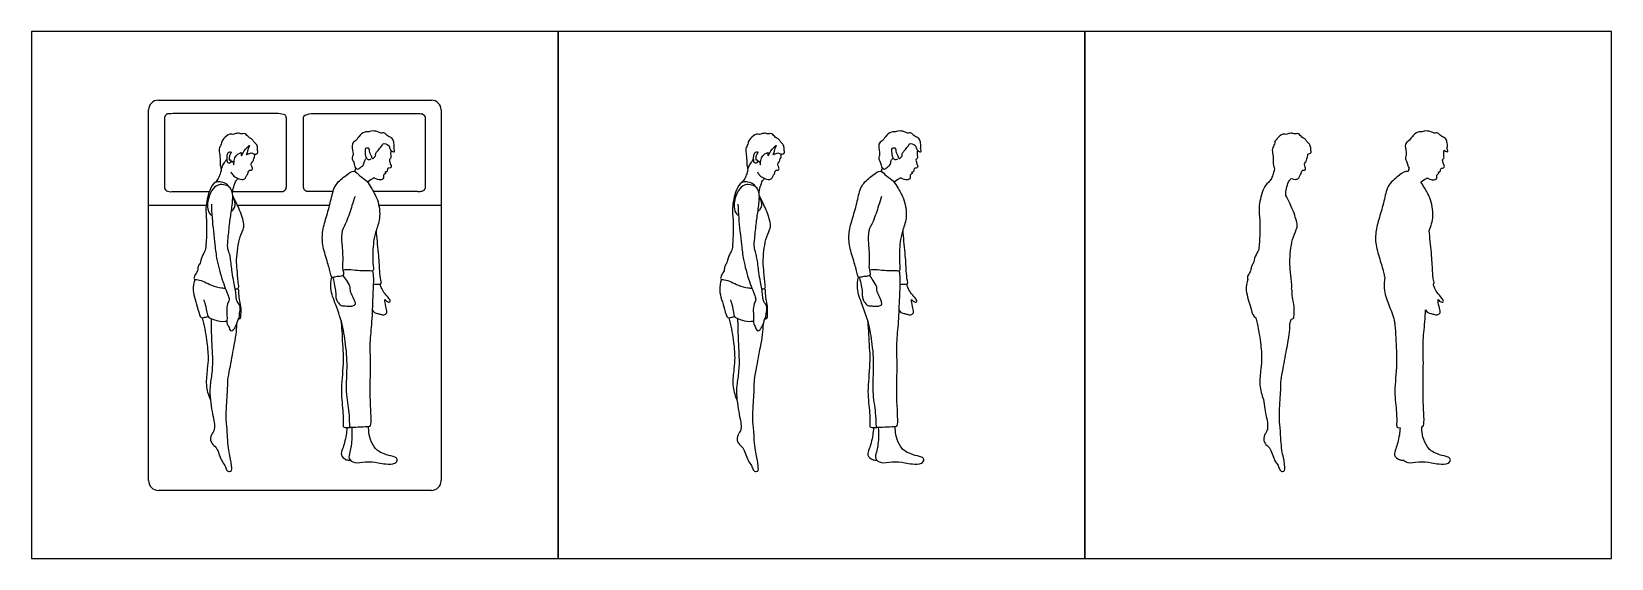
# Model space of a CAD drawing. Header units: millimetres. Extents: x 0 to 18.9, y 0.1 to 18.6.
# Drawn here: x 0.05 to 8.28, y 15.82 to 18.56 of the extents above; entities that cross this region are included whole.
import ezdxf

# ---------------------------------------------------------------- set-up
doc = ezdxf.new("R2010")
doc.units = ezdxf.units.MM
for name, color, linetype, true_color in [('AG-FURNITURE', 7, 'Continuous', 0x66ccff), ('AG-OUTLINE', 7, 'Continuous', 0x8000ff), ('AG-PEOPLE', 7, 'Continuous', 0x66ccff), ('X-VIEWPORT', 7, 'Continuous', 0xfb0280)]:
    doc.layers.add(name, color=color, linetype=linetype, true_color=true_color)

msp = doc.modelspace()

# ---------------------------------------------------------------- linework, layer by layer
at = {"layer": 'AG-FURNITURE'}
for p, q in [((0.6594, 17.6602), (0.9591, 17.6602)), ((1.1217, 17.6602), (1.6027, 17.6602)), ((1.8581, 17.6602), (2.1834, 17.6602))]:
    msp.add_line(p, q, dxfattribs=at)
for centre, start, end in [((0.7102, 18.1555), 90, 180), ((2.1326, 18.1555), 0, 90), ((0.7102, 16.2251), 180, 270), ((2.1326, 16.2251), 270, 0)]:
    msp.add_arc(centre, 0.0508, start, end, dxfattribs=at)
for points in [[(0.7102, 18.2063), (1.4214, 18.2063), (2.1326, 18.2063)], [(0.6594, 16.2251), (0.6594, 17.1903), (0.6594, 18.1555)], [(2.1834, 18.1555), (2.1834, 17.1903), (2.1834, 16.2251)], [(2.1326, 16.1743), (1.4214, 16.1743), (0.7102, 16.1743)]]:
    msp.add_open_spline(points, degree=2, dxfattribs=at)
for points, knots in [([(1.0973, 17.73), (1.227, 17.73), (1.3515, 17.73), (1.3769, 17.73), (1.3769, 17.7554), (1.3769, 17.9332), (1.3769, 18.111), (1.3769, 18.1364), (1.3515, 18.1364), (1.0721, 18.1364), (0.7673, 18.1364), (0.7419, 18.1364), (0.7419, 18.111), (0.7419, 17.9332), (0.7419, 17.7554), (0.7419, 17.73), (0.7673, 17.73), (0.873, 17.73), (0.9757, 17.73)], [33.941144, 33.941144, 33.941144, 44.641593, 44.641593, 46.212389, 46.212389, 63.712389, 63.712389, 65.283185, 65.283185, 89.283185, 89.283185, 90.853982, 90.853982, 108.353982, 108.353982, 109.924778, 109.924778, 118.247102, 118.247102, 118.247102]), ([(1.62, 17.73), (1.5549, 17.73), (1.4912, 17.73), (1.4658, 17.73), (1.4658, 17.7554), (1.4658, 17.9332), (1.4658, 18.111), (1.4658, 18.1364), (1.4912, 18.1364), (1.7706, 18.1364), (2.0754, 18.1364), (2.1008, 18.1364), (2.1008, 18.111), (2.1008, 17.9332), (2.1008, 17.7554), (2.1008, 17.73), (2.0754, 17.73), (1.9508, 17.73), (1.8305, 17.73)], [39.169179, 39.169179, 39.169179, 44.641593, 44.641593, 46.212389, 46.212389, 63.712389, 63.712389, 65.283185, 65.283185, 89.283185, 89.283185, 90.853982, 90.853982, 108.353982, 108.353982, 109.924778, 109.924778, 119.736047, 119.736047, 119.736047])]:
    msp.add_rational_spline(points, [1, 1, 1, 0.707106781187, 1, 1, 1, 0.707106781187, 1, 1, 1, 0.707106781187, 1, 1, 1, 0.707106781187, 1, 1, 1], degree=2, knots=knots, dxfattribs=at)
at = {"layer": 'AG-OUTLINE'}
for points, knots in [([(6.6988, 17.9257), (6.7119, 17.9285), (6.7179, 17.9361), (6.7114, 17.9433), (6.7151, 17.9642), (6.704, 17.9806), (6.6951, 17.986), (6.6867, 18.004), (6.6708, 18.0089), (6.6546, 18.0269), (6.6438, 18.0344), (6.631, 18.0283), (6.6203, 18.0338), (6.611, 18.0345), (6.5982, 18.0322), (6.5846, 18.0271), (6.575, 18.0297), (6.5584, 18.0289), (6.5323, 18.0004), (6.5255, 17.9903), (6.5254, 17.9757), (6.5091, 17.9526), (6.5173, 17.9217), (6.5183, 17.8866), (6.5178, 17.8684), (6.5207, 17.8604), (6.5243, 17.8467)], [5.608008, 5.608008, 5.608008, 5.608008, 5.832455, 6.011551, 6.299604, 6.576018, 6.783411, 7.05484, 7.315696, 7.629493, 7.851807, 8.077813, 8.29304, 8.486789, 8.718976, 8.959978, 9.15523, 9.407541, 9.801741, 10.025796, 10.257947, 10.584919, 10.946271, 11.328968, 11.598253, 11.824136, 11.824136, 11.824136, 11.824136]), ([(7.4074, 17.9452), (7.4177, 17.9378), (7.431, 17.9358), (7.4222, 17.9514), (7.4269, 17.9693), (7.4241, 17.9821), (7.4188, 18.0026), (7.4106, 18.0118), (7.3869, 18.0195), (7.3772, 18.0396), (7.3548, 18.0321), (7.3408, 18.0446), (7.3038, 18.0478), (7.2936, 18.0378), (7.2693, 18.0458), (7.2394, 18.0158), (7.2254, 17.9931), (7.1996, 17.9808), (7.2126, 17.9357), (7.2097, 17.9143), (7.2039, 17.9032), (7.2132, 17.888), (7.2183, 17.8685), (7.2205, 17.8587), (7.2253, 17.8529)], [2.987672, 2.987672, 2.987672, 2.987672, 3.218401, 3.431685, 3.699037, 3.927655, 4.206796, 4.42212, 4.724452, 4.997025, 5.263883, 5.531275, 5.896259, 6.117346, 6.401736, 6.792728, 7.119984, 7.416484, 7.8207, 8.111741, 8.314188, 8.566047, 8.852552, 9.069228, 9.069228, 9.069228, 9.069228]), ([(7.2868, 17.7788), (7.3046, 17.7924), (7.3124, 17.7969), (7.3188, 17.8017), (7.3243, 17.8001), (7.3288, 17.7952), (7.353, 17.7885), (7.3692, 17.795), (7.3702, 17.8074), (7.3681, 17.816), (7.3777, 17.8221), (7.3809, 17.8268), (7.3766, 17.8332), (7.3829, 17.8313), (7.3877, 17.8338), (7.3885, 17.8397), (7.3903, 17.8486), (7.3931, 17.8524), (7.4064, 17.8515), (7.4117, 17.863), (7.4054, 17.8712), (7.4009, 17.8871), (7.3984, 17.8993), (7.4082, 17.9023), (7.4072, 17.9117), (7.4061, 17.9262), (7.4068, 17.9394), (7.4074, 17.9452)], [-6.626605, -6.626605, -6.626605, -6.626605, -6.32298, -6.082617, -5.898715, -5.682656, -5.258451, -4.919611, -4.637085, -4.395497, -4.120407, -3.923016, -3.734683, -3.561711, -3.369583, -3.163814, -2.906899, -2.73428, -2.440269, -2.169901, -1.903847, -1.548109, -1.267213, -1.032788, -0.793606, -0.438137, -0.146496, -0.146496, -0.146496, -0.146496]), ([(6.6122, 17.7984), (6.6208, 17.7951), (6.6379, 17.7912), (6.6521, 17.8008), (6.6559, 17.8159), (6.6646, 17.8231), (6.6636, 17.8316), (6.6701, 17.8398), (6.6737, 17.8422), (6.6836, 17.8405), (6.6876, 17.8484), (6.685, 17.8582), (6.6792, 17.8701), (6.681, 17.8796), (6.6905, 17.8861), (6.6927, 17.9014), (6.6978, 17.9116), (6.6988, 17.9211), (6.6988, 17.9257)], [0.638689, 0.638689, 0.638689, 0.638689, 0.924879, 1.165886, 1.401524, 1.595924, 1.766247, 1.957866, 2.080138, 2.238828, 2.397203, 2.592226, 2.815914, 2.996698, 3.194293, 3.427436, 3.63574, 3.862608, 3.862608, 3.862608, 3.862608]), ([(6.4924, 17.7775), (6.4814, 17.7712), (6.4593, 17.7343), (6.4394, 17.6443), (6.4499, 17.5835), (6.4469, 17.4794), (6.4434, 17.4414), (6.4421, 17.4236), (6.421, 17.3927), (6.4164, 17.357), (6.4011, 17.3405), (6.4032, 17.3167), (6.3862, 17.2971), (6.3805, 17.2788), (6.3861, 17.2732)], [0.978291, 0.978291, 0.978291, 0.978291, 1.420038, 2.009692, 2.514997, 3.143698, 3.519999, 3.768888, 4.141955, 4.514216, 4.794907, 5.08097, 5.403991, 5.67889, 5.67889, 5.67889, 5.67889]), ([(6.5243, 17.8467), (6.5228, 17.8387), (6.5186, 17.8228), (6.5093, 17.7985), (6.4985, 17.784), (6.4924, 17.7775)], [0, 0, 0, 0, 0.3016435, 0.6111667, 0.9263705, 0.9263705, 0.9263705, 0.9263705]), ([(6.5827, 17.7199), (6.5836, 17.7318), (6.5877, 17.7542), (6.5993, 17.7875), (6.6081, 17.795), (6.6122, 17.7984)], [0, 0, 0, 0, 0.3641758, 0.718111, 0.9629293, 0.9629293, 0.9629293, 0.9629293]), ([(7.22, 17.8348), (7.2035, 17.8376), (7.1745, 17.8134), (7.1132, 17.7703), (7.0973, 17.6891), (7.0745, 17.6048), (7.0498, 17.5286), (7.0495, 17.4517), (7.0749, 17.3708), (7.0938, 17.3096), (7.0966, 17.287), (7.0999, 17.2841)], [-8.485455, -8.485455, -8.485455, -8.485455, -8.076497, -7.560757, -7.026711, -6.453263, -5.902269, -5.375236, -4.808755, -4.308832, -4.045455, -4.045455, -4.045455, -4.045455]), ([(7.2253, 17.8529), (7.2247, 17.8496), (7.2233, 17.8438), (7.2211, 17.8375), (7.22, 17.8348)], [-0.3906889, -0.3906889, -0.3906889, -0.3906889, -0.2005296, -0.0404935, -0.0404935, -0.0404935, -0.0404935]), ([(7.3308, 17.5265), (7.339, 17.5517), (7.3574, 17.6014), (7.3388, 17.699), (7.3064, 17.745), (7.2938, 17.7701), (7.2868, 17.7788)], [-11.218298, -11.218298, -11.218298, -11.218298, -10.694839, -10.093445, -9.623609, -9.297651, -9.297651, -9.297651, -9.297651]), ([(6.5838, 17.7094), (6.5838, 17.7097), (6.5836, 17.7135), (6.5832, 17.7169), (6.5827, 17.7199)], [12.4810207, 12.4810207, 12.4810207, 12.4810207, 12.4885117, 12.5846054, 12.5846054, 12.5846054, 12.5846054]), ([(6.6121, 17.2264), (6.6165, 17.2305), (6.6129, 17.2493), (6.6084, 17.3119), (6.6023, 17.3604), (6.6074, 17.4217), (6.616, 17.4825), (6.6384, 17.5316), (6.6469, 17.5605), (6.6196, 17.6358), (6.6057, 17.6652), (6.5901, 17.7), (6.5838, 17.7094)], [7.632471, 7.632471, 7.632471, 7.632471, 7.90301, 8.390731, 8.831176, 9.300298, 9.756383, 10.224759, 10.565505, 11.099021, 11.463377, 11.819764, 11.819764, 11.819764, 11.819764]), ([(7.3521, 17.2478), (7.3576, 17.2529), (7.3512, 17.2727), (7.3472, 17.3212), (7.3434, 17.4066), (7.3327, 17.4931), (7.3308, 17.5265)], [-2.466689, -2.466689, -2.466689, -2.466689, -2.190593, -1.758922, -1.157202, -0.543163, -0.543163, -0.543163, -0.543163]), ([(7.0999, 17.2841), (7.0958, 17.2649), (7.0908, 17.2151), (7.1182, 17.1468), (7.1402, 17.0871), (7.1485, 17.0587)], [-10.2589, -10.2589, -10.2589, -10.2589, -9.883016, -9.306754, -8.810414, -8.810414, -8.810414, -8.810414]), ([(6.3861, 17.2732), (6.3806, 17.2545), (6.3694, 17.2148), (6.403, 17.1241), (6.4126, 17.0781), (6.4272, 17.073)], [0, 0, 0, 0, 0.507664, 1.170516, 1.629573, 1.629573, 1.629573, 1.629573]), ([(6.6128, 17.0658), (6.6162, 17.0658), (6.6239, 17.0687), (6.627, 17.0791), (6.6286, 17.1358), (6.6183, 17.1666), (6.6156, 17.2055), (6.6168, 17.218), (6.6121, 17.2264)], [0, 0, 0, 0, 0.211311, 0.418325, 0.905437, 1.306823, 1.712505, 1.963896, 1.963896, 1.963896, 1.963896]), ([(7.3108, 17.1141), (7.3192, 17.1024), (7.3254, 17.0975), (7.3372, 17.0966), (7.3547, 17.0911), (7.3709, 17.0863), (7.3918, 17.0983), (7.3825, 17.1227), (7.3766, 17.1574), (7.376, 17.1711), (7.3841, 17.1578), (7.3995, 17.1516), (7.4071, 17.1612), (7.3941, 17.178), (7.3708, 17.2042), (7.3572, 17.2307), (7.3535, 17.2422), (7.3521, 17.2478)], [1.62112, 1.62112, 1.62112, 1.62112, 1.838928, 2.047363, 2.31272, 2.567559, 2.833475, 3.13467, 3.517818, 3.684447, 3.88727, 4.133027, 4.305373, 4.572208, 4.95024, 5.287188, 5.545711, 5.545711, 5.545711, 5.545711]), ([(6.4272, 17.073), (6.437, 17.0349), (6.451, 16.96), (6.4593, 16.8671), (6.4539, 16.8072), (6.4427, 16.7217), (6.4576, 16.6712), (6.4674, 16.6469)], [-2.810626, -2.810626, -2.810626, -2.810626, -2.149846, -1.568961, -1.096373, -0.539802, 0, 0, 0, 0]), ([(6.4674, 16.6469), (6.4708, 16.6151), (6.482, 16.5556), (6.4891, 16.5219), (6.4894, 16.4819), (6.4644, 16.4579), (6.4708, 16.4143), (6.504, 16.4012), (6.5212, 16.3289), (6.5447, 16.3057), (6.5496, 16.2801), (6.565, 16.2698), (6.5801, 16.2774), (6.5781, 16.2945), (6.5764, 16.3247), (6.5578, 16.3939), (6.5559, 16.4963), (6.5492, 16.5273), (6.5502, 16.6028), (6.5586, 16.706), (6.557, 16.7505), (6.57, 16.8097), (6.589, 16.9211), (6.6025, 16.983), (6.6047, 17.0224), (6.605, 17.0411)], [2.56703, 2.56703, 2.56703, 2.56703, 3.068271, 3.456244, 3.8189, 4.166477, 4.533361, 4.881272, 5.39083, 5.744087, 6.041774, 6.283163, 6.502055, 6.735603, 7.061465, 7.58863, 8.20087, 8.543503, 9.067118, 9.693251, 10.093521, 10.562191, 11.212518, 11.70503, 12.160922, 12.160922, 12.160922, 12.160922]), ([(6.605, 17.0411), (6.6073, 17.0488), (6.6092, 17.0585), (6.6124, 17.065), (6.6128, 17.0658)], [6.3524569, 6.3524569, 6.3524569, 6.3524569, 6.6594249, 6.7030738, 6.7030738, 6.7030738, 6.7030738]), ([(7.1485, 17.0587), (7.1496, 17.0512), (7.1561, 17.0015), (7.1555, 16.9459), (7.1599, 16.9013), (7.1608, 16.8788), (7.1614, 16.7987), (7.1452, 16.6947), (7.1619, 16.5832), (7.1608, 16.5253), (7.1603, 16.5007), (7.1675, 16.5005), (7.1785, 16.5005)], [-8.723119, -8.723119, -8.723119, -8.723119, -8.598517, -7.919517, -7.919517, -7.919517, -7.631641, -6.890769, -6.246298, -5.780058, -5.514031, -5.32277, -5.32277, -5.32277, -5.32277]), ([(7.2918, 16.5058), (7.2957, 16.5064), (7.308, 16.5112), (7.2944, 16.6496), (7.3022, 16.8365), (7.2956, 16.9404), (7.3071, 17.0336), (7.31, 17.0936), (7.3108, 17.1141)], [-4.595171, -4.595171, -4.595171, -4.595171, -4.413176, -3.740977, -2.888172, -2.2785, -1.645232, -1.319659, -1.319659, -1.319659, -1.319659]), ([(7.1785, 16.5005), (7.1778, 16.4878), (7.1748, 16.4592), (7.1669, 16.4231), (7.1567, 16.3908), (7.1423, 16.3552), (7.1695, 16.3332), (7.1893, 16.3316), (7.1964, 16.3315)], [0.127959, 0.127959, 0.127959, 0.127959, 0.43724, 0.822296, 1.175805, 1.513772, 1.90501, 2.099905, 2.099905, 2.099905, 2.099905]), ([(7.1964, 16.3315), (7.2021, 16.3254), (7.2265, 16.3132), (7.2691, 16.327), (7.3437, 16.3193), (7.3776, 16.3103), (7.4319, 16.3095), (7.4447, 16.3351), (7.4282, 16.3508), (7.3836, 16.3577), (7.3462, 16.376), (7.3256, 16.39), (7.298, 16.4383), (7.2924, 16.4816), (7.2917, 16.4999), (7.2918, 16.5058)], [1.636556, 1.636556, 1.636556, 1.636556, 1.90501, 2.393366, 2.856071, 3.222138, 3.599428, 3.874041, 4.127052, 4.5334, 4.919268, 5.214447, 5.654503, 6.075321, 6.280736, 6.280736, 6.280736, 6.280736])]:
    msp.add_open_spline(points, degree=3, knots=knots, dxfattribs=at)
at = {"layer": 'AG-PEOPLE'}
for points, knots in [([(1.0901, 17.9348), (1.0805, 17.9174), (1.0791, 17.9091), (1.0791, 17.903), (1.0792, 17.8901), (1.0867, 17.8984), (1.0873, 17.8907), (1.0895, 17.8797), (1.0954, 17.8984), (1.1054, 17.8543), (1.1025, 17.8965), (1.115, 17.9159), (1.1275, 17.9294), (1.1481, 17.9357), (1.1402, 17.9249), (1.1423, 17.9106), (1.152, 17.937), (1.1741, 17.9627), (1.1919, 17.9759), (1.173, 17.9525), (1.1771, 17.9326), (1.1632, 17.9209), (1.1765, 17.9254), (1.1947, 17.9343), (1.2047, 17.9266), (1.2217, 17.9237), (1.2315, 17.9361), (1.225, 17.9433), (1.2287, 17.9642), (1.2176, 17.9806), (1.2087, 17.986), (1.2003, 18.004), (1.1844, 18.0089), (1.1682, 18.0269), (1.1574, 18.0344), (1.1446, 18.0283), (1.1339, 18.0338), (1.1246, 18.0345), (1.1118, 18.0322), (1.0982, 18.0271), (1.0886, 18.0297), (1.072, 18.0289), (1.0459, 18.0004), (1.0391, 17.9903), (1.039, 17.9757), (1.0227, 17.9526), (1.0309, 17.9217), (1.0319, 17.8866), (1.0314, 17.8684), (1.0353, 17.8575), (1.0375, 17.8403), (1.0436, 17.8656), (1.0559, 17.8829), (1.0628, 17.8936), (1.0662, 17.8987)], [0, 0, 0, 0, 0.212234, 0.387034, 0.567825, 0.711602, 0.836775, 1.021014, 1.185683, 1.476114, 1.770401, 2.093163, 2.369986, 2.604865, 2.787666, 2.963473, 3.235283, 3.635667, 3.842522, 4.1191, 4.415892, 4.618595, 4.79655, 5.080755, 5.293502, 5.542753, 5.761842, 5.936663, 6.217838, 6.487654, 6.690096, 6.955045, 7.209674, 7.51598, 7.732986, 7.953597, 8.163686, 8.35281, 8.579453, 8.814703, 9.005294, 9.251581, 9.63637, 9.855077, 10.081686, 10.400851, 10.753578, 11.127139, 11.389995, 11.610485, 11.778739, 12.028416, 12.337744, 12.606841, 12.606841, 12.606841, 12.606841]), ([(1.8087, 17.9467), (1.8085, 17.9421), (1.8091, 17.933), (1.8167, 17.9195), (1.8208, 17.9129), (1.8248, 17.8958), (1.8425, 17.9138), (1.8411, 17.931), (1.855, 17.9436), (1.8696, 17.9646), (1.8778, 17.9721), (1.8797, 17.9836), (1.9129, 17.9744), (1.9147, 17.9552), (1.9234, 17.939), (1.9446, 17.9358), (1.9358, 17.9514), (1.9405, 17.9693), (1.9377, 17.9821), (1.9324, 18.0026), (1.9242, 18.0118), (1.9005, 18.0195), (1.8908, 18.0396), (1.8684, 18.0321), (1.8544, 18.0446), (1.8174, 18.0478), (1.8072, 18.0378), (1.7829, 18.0458), (1.753, 18.0158), (1.739, 17.9931), (1.7132, 17.9808), (1.7262, 17.9357), (1.7233, 17.9143), (1.7175, 17.9032), (1.7268, 17.888), (1.7319, 17.8685), (1.7347, 17.8557), (1.7404, 17.852), (1.7495, 17.8443), (1.7649, 17.8577), (1.7818, 17.8685), (1.7827, 17.8929), (1.7908, 17.9016), (1.7947, 17.9058)], [0, 0, 0, 0, 0.222701, 0.452196, 0.632912, 0.835085, 1.085471, 1.333118, 1.586988, 1.891867, 2.090944, 2.258636, 2.572968, 2.829358, 3.083988, 3.306934, 3.513025, 3.771358, 3.992265, 4.261991, 4.470052, 4.762186, 5.025566, 5.283422, 5.541795, 5.894468, 6.108098, 6.382896, 6.760699, 7.076917, 7.363416, 7.753998, 8.035222, 8.23084, 8.474205, 8.751045, 8.960413, 9.112476, 9.296244, 9.551467, 9.819303, 10.10138, 10.349166, 10.349166, 10.349166, 10.349166]), ([(3.8333, 17.9348), (3.8237, 17.9174), (3.8223, 17.9091), (3.8223, 17.903), (3.8224, 17.8901), (3.8299, 17.8984), (3.8305, 17.8907), (3.8327, 17.8797), (3.8386, 17.8984), (3.8486, 17.8543), (3.8457, 17.8965), (3.8582, 17.9159), (3.8707, 17.9294), (3.8913, 17.9357), (3.8834, 17.9249), (3.8855, 17.9106), (3.8952, 17.937), (3.9173, 17.9627), (3.9351, 17.9759), (3.9162, 17.9525), (3.9203, 17.9326), (3.9064, 17.9209), (3.9197, 17.9254), (3.9379, 17.9343), (3.9479, 17.9266), (3.9649, 17.9237), (3.9747, 17.9361), (3.9682, 17.9433), (3.9719, 17.9642), (3.9608, 17.9806), (3.9519, 17.986), (3.9435, 18.004), (3.9276, 18.0089), (3.9114, 18.0269), (3.9006, 18.0344), (3.8878, 18.0283), (3.8771, 18.0338), (3.8678, 18.0345), (3.855, 18.0322), (3.8414, 18.0271), (3.8318, 18.0297), (3.8152, 18.0289), (3.7891, 18.0004), (3.7823, 17.9903), (3.7822, 17.9757), (3.7659, 17.9526), (3.7741, 17.9217), (3.7751, 17.8866), (3.7746, 17.8684), (3.7785, 17.8575), (3.7807, 17.8403), (3.7868, 17.8656), (3.7991, 17.8829), (3.806, 17.8936), (3.8094, 17.8987)], [0, 0, 0, 0, 0.212234, 0.387034, 0.567825, 0.711602, 0.836775, 1.021014, 1.185683, 1.476114, 1.770401, 2.093163, 2.369986, 2.604865, 2.787666, 2.963473, 3.235283, 3.635667, 3.842522, 4.1191, 4.415892, 4.618595, 4.79655, 5.080755, 5.293502, 5.542753, 5.761842, 5.936663, 6.217838, 6.487654, 6.690096, 6.955045, 7.209674, 7.51598, 7.732986, 7.953597, 8.163686, 8.35281, 8.579453, 8.814703, 9.005294, 9.251581, 9.63637, 9.855077, 10.081686, 10.400851, 10.753578, 11.127139, 11.389995, 11.610485, 11.778739, 12.028416, 12.337744, 12.606841, 12.606841, 12.606841, 12.606841]), ([(4.5519, 17.9467), (4.5517, 17.9421), (4.5523, 17.933), (4.5599, 17.9195), (4.564, 17.9129), (4.568, 17.8958), (4.5857, 17.9138), (4.5843, 17.931), (4.5982, 17.9436), (4.6128, 17.9646), (4.621, 17.9721), (4.6229, 17.9836), (4.6561, 17.9744), (4.6579, 17.9552), (4.6666, 17.939), (4.6878, 17.9358), (4.679, 17.9514), (4.6837, 17.9693), (4.6809, 17.9821), (4.6756, 18.0026), (4.6674, 18.0118), (4.6437, 18.0195), (4.634, 18.0396), (4.6116, 18.0321), (4.5976, 18.0446), (4.5606, 18.0478), (4.5504, 18.0378), (4.5261, 18.0458), (4.4962, 18.0158), (4.4822, 17.9931), (4.4564, 17.9808), (4.4694, 17.9357), (4.4665, 17.9143), (4.4607, 17.9032), (4.47, 17.888), (4.4751, 17.8685), (4.4779, 17.8557), (4.4836, 17.852), (4.4927, 17.8443), (4.5081, 17.8577), (4.525, 17.8685), (4.5259, 17.8929), (4.534, 17.9016), (4.5379, 17.9058)], [0, 0, 0, 0, 0.222701, 0.452196, 0.632912, 0.835085, 1.085471, 1.333118, 1.586988, 1.891867, 2.090944, 2.258636, 2.572968, 2.829358, 3.083988, 3.306934, 3.513025, 3.771358, 3.992265, 4.261991, 4.470052, 4.762186, 5.025566, 5.283422, 5.541795, 5.894468, 6.108098, 6.382896, 6.760699, 7.076917, 7.363416, 7.753998, 8.035222, 8.23084, 8.474205, 8.751045, 8.960413, 9.112476, 9.296244, 9.551467, 9.819303, 10.10138, 10.349166, 10.349166, 10.349166, 10.349166]), ([(1.8165, 17.8982), (1.812, 17.8965), (1.7999, 17.8936), (1.7891, 17.9158), (1.7885, 17.9421), (1.7879, 17.9571), (1.8056, 17.9608), (1.8082, 17.9507), (1.8087, 17.9467)], [0, 0, 0, 0, 0.227252, 0.503468, 0.81994, 1.034671, 1.247558, 1.456561, 1.456561, 1.456561, 1.456561]), ([(1.921, 17.9452), (1.9204, 17.9394), (1.9197, 17.9262), (1.9208, 17.9117), (1.9218, 17.9023), (1.912, 17.8993), (1.9145, 17.8871), (1.919, 17.8712), (1.9253, 17.863), (1.92, 17.8515), (1.9067, 17.8524), (1.9039, 17.8486), (1.9021, 17.8397), (1.9013, 17.8338), (1.8965, 17.8313), (1.8902, 17.8332), (1.8945, 17.8268), (1.8913, 17.8221), (1.8817, 17.816), (1.8838, 17.8074), (1.8828, 17.795), (1.8666, 17.7885), (1.8424, 17.7952), (1.8379, 17.8001), (1.8324, 17.8017), (1.826, 17.7969), (1.8182, 17.7924), (1.8004, 17.7788)], [0.146496, 0.146496, 0.146496, 0.146496, 0.438137, 0.793606, 1.032788, 1.267213, 1.548109, 1.903847, 2.169901, 2.440269, 2.73428, 2.906899, 3.163814, 3.369583, 3.561711, 3.734683, 3.923016, 4.120407, 4.395497, 4.637085, 4.919611, 5.258451, 5.682656, 5.898715, 6.082617, 6.32298, 6.626605, 6.626605, 6.626605, 6.626605]), ([(4.5597, 17.8982), (4.5552, 17.8965), (4.5431, 17.8936), (4.5323, 17.9158), (4.5317, 17.9421), (4.5311, 17.9571), (4.5488, 17.9608), (4.5514, 17.9507), (4.5519, 17.9467)], [0, 0, 0, 0, 0.227252, 0.503468, 0.81994, 1.034671, 1.247558, 1.456561, 1.456561, 1.456561, 1.456561]), ([(4.6642, 17.9452), (4.6636, 17.9394), (4.6629, 17.9262), (4.664, 17.9117), (4.665, 17.9023), (4.6552, 17.8993), (4.6577, 17.8871), (4.6622, 17.8712), (4.6685, 17.863), (4.6632, 17.8515), (4.6499, 17.8524), (4.6471, 17.8486), (4.6453, 17.8397), (4.6445, 17.8338), (4.6397, 17.8313), (4.6334, 17.8332), (4.6377, 17.8268), (4.6345, 17.8221), (4.6249, 17.816), (4.627, 17.8074), (4.626, 17.795), (4.6098, 17.7885), (4.5856, 17.7952), (4.5811, 17.8001), (4.5756, 17.8017), (4.5692, 17.7969), (4.5614, 17.7924), (4.5436, 17.7788)], [0.146496, 0.146496, 0.146496, 0.146496, 0.438137, 0.793606, 1.032788, 1.267213, 1.548109, 1.903847, 2.169901, 2.440269, 2.73428, 2.906899, 3.163814, 3.369583, 3.561711, 3.734683, 3.923016, 4.120407, 4.395497, 4.637085, 4.919611, 5.258451, 5.682656, 5.898715, 6.082617, 6.32298, 6.626605, 6.626605, 6.626605, 6.626605]), ([(1.0901, 17.9348), (1.0773, 17.9367), (1.0679, 17.9274), (1.0652, 17.9081), (1.067, 17.8837), (1.0752, 17.877), (1.0895, 17.8843)], [0, 0, 0, 0, 0.370618, 0.804233, 1.275533, 1.603822, 1.603822, 1.603822, 1.603822]), ([(1.0876, 17.8323), (1.0906, 17.8261), (1.0984, 17.8141), (1.1207, 17.7987), (1.1506, 17.7906), (1.1657, 17.8008), (1.1695, 17.8159), (1.1782, 17.8231), (1.1772, 17.8316), (1.1837, 17.8398), (1.1873, 17.8422), (1.1972, 17.8405), (1.2012, 17.8484), (1.1986, 17.8582), (1.1928, 17.8701), (1.1946, 17.8796), (1.2041, 17.8861), (1.2063, 17.9014), (1.2114, 17.9116), (1.2124, 17.9211), (1.2124, 17.9257)], [0, 0, 0, 0, 0.275134, 0.593808, 0.924879, 1.165886, 1.401524, 1.595924, 1.766247, 1.957866, 2.080138, 2.238828, 2.397203, 2.592226, 2.815914, 2.996698, 3.194293, 3.427436, 3.63574, 3.862608, 3.862608, 3.862608, 3.862608]), ([(3.8333, 17.9348), (3.8205, 17.9367), (3.8111, 17.9274), (3.8084, 17.9081), (3.8102, 17.8837), (3.8184, 17.877), (3.8327, 17.8843)], [0, 0, 0, 0, 0.370618, 0.804233, 1.275533, 1.603822, 1.603822, 1.603822, 1.603822]), ([(3.8308, 17.8323), (3.8338, 17.8261), (3.8416, 17.8141), (3.8639, 17.7987), (3.8938, 17.7906), (3.9089, 17.8008), (3.9127, 17.8159), (3.9214, 17.8231), (3.9204, 17.8316), (3.9269, 17.8398), (3.9305, 17.8422), (3.9404, 17.8405), (3.9444, 17.8484), (3.9418, 17.8582), (3.936, 17.8701), (3.9378, 17.8796), (3.9473, 17.8861), (3.9495, 17.9014), (3.9546, 17.9116), (3.9556, 17.9211), (3.9556, 17.9257)], [0, 0, 0, 0, 0.275134, 0.593808, 0.924879, 1.165886, 1.401524, 1.595924, 1.766247, 1.957866, 2.080138, 2.238828, 2.397203, 2.592226, 2.815914, 2.996698, 3.194293, 3.427436, 3.63574, 3.862608, 3.862608, 3.862608, 3.862608]), ([(1.0826, 17.751), (1.0765, 17.7596), (1.0608, 17.7747), (1.0316, 17.7815), (1.0017, 17.7823), (0.9729, 17.7343), (0.953, 17.6443), (0.9635, 17.5835), (0.9605, 17.4794), (0.957, 17.4414), (0.9557, 17.4236), (0.9346, 17.3927), (0.93, 17.357), (0.9147, 17.3405), (0.9168, 17.3167), (0.8998, 17.2971), (0.8914, 17.2702), (0.9213, 17.276), (0.9881, 17.2399), (1.0272, 17.23), (1.0523, 17.2273), (1.0591, 17.2267)], [0, 0, 0, 0, 0.341573, 0.671282, 0.978291, 1.412676, 1.992503, 2.489387, 3.107611, 3.477642, 3.722382, 4.089233, 4.455289, 4.731303, 5.012598, 5.330237, 5.600554, 5.876718, 6.406447, 6.855476, 7.016029, 7.016029, 7.016029, 7.016029]), ([(1.0379, 17.8467), (1.0364, 17.8387), (1.0322, 17.8228), (1.0229, 17.7985), (1.0121, 17.784), (1.006, 17.7775)], [0, 0, 0, 0, 0.3016435, 0.6111667, 0.9263705, 0.9263705, 0.9263705, 0.9263705]), ([(1.0963, 17.7199), (1.0972, 17.7318), (1.1013, 17.7542), (1.1129, 17.7875), (1.1217, 17.795), (1.1258, 17.7984)], [0, 0, 0, 0, 0.3641758, 0.718111, 0.9629293, 0.9629293, 0.9629293, 0.9629293]), ([(1.7346, 17.705), (1.7292, 17.6892), (1.7184, 17.6585), (1.693, 17.5727), (1.6621, 17.5272), (1.6657, 17.4592), (1.6731, 17.3716), (1.6653, 17.3336), (1.6822, 17.2942), (1.6545, 17.2878), (1.6303, 17.2868), (1.6111, 17.2789), (1.6077, 17.3086), (1.5885, 17.3708), (1.5631, 17.4517), (1.5634, 17.5286), (1.5881, 17.6048), (1.6109, 17.6891), (1.6268, 17.7703), (1.6881, 17.8134), (1.73, 17.8483), (1.758, 17.8084), (1.799, 17.7876), (1.8184, 17.7472), (1.8524, 17.699), (1.871, 17.6014), (1.8446, 17.5303), (1.8287, 17.4711), (1.8248, 17.3641), (1.8346, 17.3122), (1.8054, 17.3194), (1.7589, 17.3145), (1.7164, 17.3249), (1.6855, 17.3231), (1.6718, 17.3214)], [0, 0, 0, 0, 0.424775, 0.987788, 1.428707, 1.918305, 2.480719, 2.863254, 3.209601, 3.483357, 3.79363, 4.024701, 4.304809, 4.797095, 5.354923, 5.873905, 6.416482, 6.98117, 7.507058, 8.01492, 8.417631, 8.821985, 9.230244, 9.617511, 10.078556, 10.668698, 11.182363, 11.658108, 12.291342, 12.671095, 12.937545, 13.351989, 13.765863, 14.111691, 14.111691, 14.111691, 14.111691]), ([(1.7336, 17.8348), (1.7347, 17.8375), (1.7369, 17.8438), (1.7383, 17.8496), (1.7389, 17.8529)], [0.0404935, 0.0404935, 0.0404935, 0.0404935, 0.2005296, 0.3906889, 0.3906889, 0.3906889, 0.3906889]), ([(3.8258, 17.751), (3.8197, 17.7596), (3.804, 17.7747), (3.7748, 17.7815), (3.7449, 17.7823), (3.7161, 17.7343), (3.6962, 17.6443), (3.7067, 17.5835), (3.7037, 17.4794), (3.7002, 17.4414), (3.6989, 17.4236), (3.6778, 17.3927), (3.6732, 17.357), (3.6579, 17.3405), (3.66, 17.3167), (3.643, 17.2971), (3.6346, 17.2702), (3.6645, 17.276), (3.7313, 17.2399), (3.7704, 17.23), (3.7955, 17.2273), (3.8023, 17.2267)], [0, 0, 0, 0, 0.341573, 0.671282, 0.978291, 1.412676, 1.992503, 2.489387, 3.107611, 3.477642, 3.722382, 4.089233, 4.455289, 4.731303, 5.012598, 5.330237, 5.600554, 5.876718, 6.406447, 6.855476, 7.016029, 7.016029, 7.016029, 7.016029]), ([(3.7811, 17.8467), (3.7796, 17.8387), (3.7754, 17.8228), (3.7661, 17.7985), (3.7553, 17.784), (3.7492, 17.7775)], [0, 0, 0, 0, 0.3016435, 0.6111667, 0.9263705, 0.9263705, 0.9263705, 0.9263705]), ([(3.8395, 17.7199), (3.8404, 17.7318), (3.8445, 17.7542), (3.8561, 17.7875), (3.8649, 17.795), (3.869, 17.7984)], [0, 0, 0, 0, 0.3641758, 0.718111, 0.9629293, 0.9629293, 0.9629293, 0.9629293]), ([(4.4778, 17.705), (4.4724, 17.6892), (4.4616, 17.6585), (4.4362, 17.5727), (4.4053, 17.5272), (4.4089, 17.4592), (4.4163, 17.3716), (4.4085, 17.3336), (4.4254, 17.2942), (4.3977, 17.2878), (4.3735, 17.2868), (4.3543, 17.2789), (4.3509, 17.3086), (4.3317, 17.3708), (4.3063, 17.4517), (4.3066, 17.5286), (4.3313, 17.6048), (4.3541, 17.6891), (4.37, 17.7703), (4.4313, 17.8134), (4.4732, 17.8483), (4.5012, 17.8084), (4.5422, 17.7876), (4.5616, 17.7472), (4.5956, 17.699), (4.6142, 17.6014), (4.5878, 17.5303), (4.5719, 17.4711), (4.568, 17.3641), (4.5778, 17.3122), (4.5486, 17.3194), (4.5021, 17.3145), (4.4596, 17.3249), (4.4287, 17.3231), (4.415, 17.3214)], [0, 0, 0, 0, 0.424775, 0.987788, 1.428707, 1.918305, 2.480719, 2.863254, 3.209601, 3.483357, 3.79363, 4.024701, 4.304809, 4.797095, 5.354923, 5.873905, 6.416482, 6.98117, 7.507058, 8.01492, 8.417631, 8.821985, 9.230244, 9.617511, 10.078556, 10.668698, 11.182363, 11.658108, 12.291342, 12.671095, 12.937545, 13.351989, 13.765863, 14.111691, 14.111691, 14.111691, 14.111691]), ([(4.4768, 17.8348), (4.4779, 17.8375), (4.4801, 17.8438), (4.4815, 17.8496), (4.4821, 17.8529)], [0.0404935, 0.0404935, 0.0404935, 0.0404935, 0.2005296, 0.3906889, 0.3906889, 0.3906889, 0.3906889]), ([(0.9864, 17.6643), (0.9871, 17.6401), (0.9884, 17.5935), (1.0049, 17.4516), (1.0129, 17.3774), (1.0423, 17.2645), (1.0761, 17.1855), (1.0803, 17.1645), (1.0684, 17.1453), (1.0646, 17.1054), (1.069, 17.0758), (1.0664, 17.049), (1.0693, 17.0362), (1.0774, 17.0289), (1.0791, 17.0142), (1.0878, 17.0019), (1.1002, 17.011), (1.1064, 17.0159), (1.1091, 17.0238), (1.1153, 17.0326), (1.1197, 17.0426), (1.1239, 17.0639), (1.1328, 17.0749), (1.131, 17.091), (1.1387, 17.1186), (1.1344, 17.1403), (1.115, 17.1634), (1.1165, 17.1908), (1.103, 17.2617), (1.0942, 17.3078), (1.0867, 17.3834), (1.0784, 17.4152), (1.0687, 17.4396), (1.0741, 17.4902), (1.0813, 17.5698), (1.0922, 17.637), (1.1006, 17.7091), (1.0917, 17.7387), (1.0767, 17.7612), (1.0396, 17.7692), (1.0077, 17.7615), (0.978, 17.7248), (0.9591, 17.6517), (0.9747, 17.6162), (0.9853, 17.6082), (0.9889, 17.6067)], [0, 0, 0, 0, 0.519079, 1.233834, 1.777414, 2.438791, 2.998945, 3.257704, 3.534079, 3.917203, 4.259678, 4.571088, 4.78347, 4.974701, 5.209789, 5.419295, 5.635891, 5.810026, 5.98101, 6.177135, 6.38178, 6.663075, 6.885321, 7.123288, 7.445972, 7.731179, 8.048863, 8.366765, 8.874101, 9.315601, 9.839446, 10.18749, 10.484616, 10.912298, 11.459739, 11.977517, 12.488512, 12.819582, 13.121167, 13.483849, 13.821186, 14.230147, 14.757475, 15.13968, 15.285795, 15.285795, 15.285795, 15.285795]), ([(1.0903, 17.6277), (1.0954, 17.6312), (1.1033, 17.6399), (1.1141, 17.6581), (1.1059, 17.6863), (1.0998, 17.6977), (1.0976, 17.7012)], [16.1022424, 16.1022424, 16.1022424, 16.1022424, 16.3082833, 16.589793, 16.9335278, 17.0972647, 17.0972647, 17.0972647, 17.0972647]), ([(1.11, 17.2237), (1.1175, 17.2236), (1.1312, 17.2251), (1.1265, 17.2493), (1.122, 17.3119), (1.1159, 17.3604), (1.121, 17.4217), (1.1296, 17.4825), (1.152, 17.5316), (1.1605, 17.5605), (1.1332, 17.6358), (1.1193, 17.6652), (1.1037, 17.7), (1.0974, 17.7094)], [7.435499, 7.435499, 7.435499, 7.435499, 7.650546, 7.919918, 8.405533, 8.844077, 9.311174, 9.76529, 10.231644, 10.57092, 11.102132, 11.464916, 11.819764, 11.819764, 11.819764, 11.819764]), ([(3.7296, 17.6643), (3.7303, 17.6401), (3.7316, 17.5935), (3.7481, 17.4516), (3.7561, 17.3774), (3.7855, 17.2645), (3.8193, 17.1855), (3.8235, 17.1645), (3.8116, 17.1453), (3.8078, 17.1054), (3.8122, 17.0758), (3.8096, 17.049), (3.8125, 17.0362), (3.8206, 17.0289), (3.8223, 17.0142), (3.831, 17.0019), (3.8434, 17.011), (3.8496, 17.0159), (3.8523, 17.0238), (3.8585, 17.0326), (3.8629, 17.0426), (3.8671, 17.0639), (3.876, 17.0749), (3.8742, 17.091), (3.8819, 17.1186), (3.8776, 17.1403), (3.8582, 17.1634), (3.8597, 17.1908), (3.8462, 17.2617), (3.8374, 17.3078), (3.8299, 17.3834), (3.8216, 17.4152), (3.8119, 17.4396), (3.8173, 17.4902), (3.8245, 17.5698), (3.8354, 17.637), (3.8438, 17.7091), (3.8349, 17.7387), (3.8199, 17.7612), (3.7828, 17.7692), (3.7509, 17.7615), (3.7212, 17.7248), (3.7023, 17.6517), (3.7179, 17.6162), (3.7285, 17.6082), (3.7321, 17.6067)], [0, 0, 0, 0, 0.519079, 1.233834, 1.777414, 2.438791, 2.998945, 3.257704, 3.534079, 3.917203, 4.259678, 4.571088, 4.78347, 4.974701, 5.209789, 5.419295, 5.635891, 5.810026, 5.98101, 6.177135, 6.38178, 6.663075, 6.885321, 7.123288, 7.445972, 7.731179, 8.048863, 8.366765, 8.874101, 9.315601, 9.839446, 10.18749, 10.484616, 10.912298, 11.459739, 11.977517, 12.488512, 12.819582, 13.121167, 13.483849, 13.821186, 14.230147, 14.757475, 15.13968, 15.285795, 15.285795, 15.285795, 15.285795]), ([(3.8335, 17.6277), (3.8386, 17.6312), (3.8465, 17.6399), (3.8573, 17.6581), (3.8491, 17.6863), (3.843, 17.6977), (3.8408, 17.7012)], [16.1022424, 16.1022424, 16.1022424, 16.1022424, 16.3082833, 16.589793, 16.9335278, 17.0972647, 17.0972647, 17.0972647, 17.0972647]), ([(3.8532, 17.2237), (3.8607, 17.2236), (3.8744, 17.2251), (3.8697, 17.2493), (3.8652, 17.3119), (3.8591, 17.3604), (3.8642, 17.4217), (3.8728, 17.4825), (3.8952, 17.5316), (3.9037, 17.5605), (3.8764, 17.6358), (3.8625, 17.6652), (3.8469, 17.7), (3.8406, 17.7094)], [7.435499, 7.435499, 7.435499, 7.435499, 7.650546, 7.919918, 8.405533, 8.844077, 9.311174, 9.76529, 10.231644, 10.57092, 11.102132, 11.464916, 11.819764, 11.819764, 11.819764, 11.819764]), ([(1.8444, 17.5265), (1.8463, 17.4931), (1.857, 17.4066), (1.8608, 17.3212), (1.8648, 17.2727), (1.8739, 17.2445), (1.8515, 17.248), (1.835, 17.2455), (1.8299, 17.2448)], [0.543163, 0.543163, 0.543163, 0.543163, 1.137996, 1.720894, 2.139063, 2.406523, 2.695182, 2.832864, 2.832864, 2.832864, 2.832864]), ([(4.5876, 17.5265), (4.5895, 17.4931), (4.6002, 17.4066), (4.604, 17.3212), (4.608, 17.2727), (4.6171, 17.2445), (4.5947, 17.248), (4.5782, 17.2455), (4.5731, 17.2448)], [0.543163, 0.543163, 0.543163, 0.543163, 1.137996, 1.720894, 2.139063, 2.406523, 2.695182, 2.832864, 2.832864, 2.832864, 2.832864]), ([(1.6898, 16.9008), (1.6835, 16.9452), (1.6761, 17.0254), (1.6358, 17.1369), (1.6044, 17.2151), (1.6094, 17.2649), (1.6135, 17.2841)], [7.9367, 7.9367, 7.9367, 7.9367, 8.601182, 9.306754, 9.883016, 10.2589, 10.2589, 10.2589, 10.2589]), ([(1.619, 17.2828), (1.6227, 17.2691), (1.6286, 17.2419), (1.6347, 17.209), (1.6331, 17.1828), (1.6387, 17.1624), (1.6561, 17.1396), (1.6685, 17.1343), (1.6895, 17.1352), (1.7122, 17.1311), (1.7219, 17.1359), (1.7321, 17.137), (1.7409, 17.1491), (1.7191, 17.1896), (1.7086, 17.2155), (1.7119, 17.2345), (1.6906, 17.2678), (1.6784, 17.285), (1.6711, 17.2936)], [0, 0, 0, 0, 0.391439, 0.739304, 1.040097, 1.317632, 1.63105, 1.845666, 2.119975, 2.406811, 2.600361, 2.783251, 2.981251, 3.381158, 3.70274, 3.953449, 4.320146, 4.668349, 4.668349, 4.668349, 4.668349]), ([(1.8254, 17.3169), (1.8275, 17.304), (1.8325, 17.2768), (1.8258, 17.1759), (1.8233, 17.0544), (1.8092, 16.9404), (1.8158, 16.8365), (1.808, 16.6496), (1.8217, 16.5097), (1.8032, 16.5048), (1.7645, 16.5035), (1.721, 16.5007), (1.7073, 16.5006), (1.7067, 16.5252), (1.7054, 16.5832), (1.6839, 16.6938), (1.6956, 16.7984), (1.6916, 16.8784), (1.6898, 16.9008)], [0, 0, 0, 0, 0.374879, 0.96832, 1.645232, 2.2785, 2.888172, 3.740977, 4.413176, 4.613331, 4.99125, 5.39548, 5.582652, 5.84299, 6.29926, 6.929951, 7.654981, 7.9367, 7.9367, 7.9367, 7.9367]), ([(4.433, 16.9008), (4.4267, 16.9452), (4.4193, 17.0254), (4.379, 17.1369), (4.3476, 17.2151), (4.3526, 17.2649), (4.3567, 17.2841)], [7.9367, 7.9367, 7.9367, 7.9367, 8.601182, 9.306754, 9.883016, 10.2589, 10.2589, 10.2589, 10.2589]), ([(4.3622, 17.2828), (4.3659, 17.2691), (4.3718, 17.2419), (4.3779, 17.209), (4.3763, 17.1828), (4.3819, 17.1624), (4.3993, 17.1396), (4.4117, 17.1343), (4.4327, 17.1352), (4.4554, 17.1311), (4.4651, 17.1359), (4.4753, 17.137), (4.4841, 17.1491), (4.4623, 17.1896), (4.4518, 17.2155), (4.4551, 17.2345), (4.4338, 17.2678), (4.4216, 17.285), (4.4143, 17.2936)], [0, 0, 0, 0, 0.391439, 0.739304, 1.040097, 1.317632, 1.63105, 1.845666, 2.119975, 2.406811, 2.600361, 2.783251, 2.981251, 3.381158, 3.70274, 3.953449, 4.320146, 4.668349, 4.668349, 4.668349, 4.668349]), ([(4.5686, 17.3169), (4.5707, 17.304), (4.5757, 17.2768), (4.569, 17.1759), (4.5665, 17.0544), (4.5524, 16.9404), (4.559, 16.8365), (4.5512, 16.6496), (4.5649, 16.5097), (4.5464, 16.5048), (4.5077, 16.5035), (4.4642, 16.5007), (4.4505, 16.5006), (4.4499, 16.5252), (4.4486, 16.5832), (4.4271, 16.6938), (4.4388, 16.7984), (4.4348, 16.8784), (4.433, 16.9008)], [0, 0, 0, 0, 0.374879, 0.96832, 1.645232, 2.2785, 2.888172, 3.740977, 4.413176, 4.613331, 4.99125, 5.39548, 5.582652, 5.84299, 6.29926, 6.929951, 7.654981, 7.9367, 7.9367, 7.9367, 7.9367]), ([(0.8997, 17.2732), (0.8942, 17.2545), (0.883, 17.2148), (0.9166, 17.1241), (0.9284, 17.068), (0.9476, 17.0755), (0.9618, 17.0767), (0.9689, 17.0788)], [0, 0, 0, 0, 0.466196, 1.074903, 1.496463, 1.722628, 2.009933, 2.009933, 2.009933, 2.009933]), ([(1.1264, 17.0658), (1.1298, 17.0658), (1.1375, 17.0687), (1.1406, 17.0791), (1.1422, 17.1358), (1.1319, 17.1666), (1.1292, 17.2055), (1.1304, 17.218), (1.1257, 17.2264)], [0, 0, 0, 0, 0.211311, 0.418325, 0.905437, 1.306823, 1.712505, 1.963896, 1.963896, 1.963896, 1.963896]), ([(1.8244, 17.1141), (1.8328, 17.1024), (1.839, 17.0975), (1.8508, 17.0966), (1.8683, 17.0911), (1.8845, 17.0863), (1.9054, 17.0983), (1.8961, 17.1227), (1.8902, 17.1574), (1.8896, 17.1711), (1.8977, 17.1578), (1.9131, 17.1516), (1.9207, 17.1612), (1.9077, 17.178), (1.8844, 17.2042), (1.8708, 17.2307), (1.8671, 17.2422), (1.8657, 17.2478)], [1.62112, 1.62112, 1.62112, 1.62112, 1.838928, 2.047363, 2.31272, 2.567559, 2.833475, 3.13467, 3.517818, 3.684447, 3.88727, 4.133027, 4.305373, 4.572208, 4.95024, 5.287188, 5.545711, 5.545711, 5.545711, 5.545711]), ([(3.6429, 17.2732), (3.6374, 17.2545), (3.6262, 17.2148), (3.6598, 17.1241), (3.6716, 17.068), (3.6908, 17.0755), (3.705, 17.0767), (3.7121, 17.0788)], [0, 0, 0, 0, 0.466196, 1.074903, 1.496463, 1.722628, 2.009933, 2.009933, 2.009933, 2.009933]), ([(3.8696, 17.0658), (3.873, 17.0658), (3.8807, 17.0687), (3.8838, 17.0791), (3.8854, 17.1358), (3.8751, 17.1666), (3.8724, 17.2055), (3.8736, 17.218), (3.8689, 17.2264)], [0, 0, 0, 0, 0.211311, 0.418325, 0.905437, 1.306823, 1.712505, 1.963896, 1.963896, 1.963896, 1.963896]), ([(4.5676, 17.1141), (4.576, 17.1024), (4.5822, 17.0975), (4.594, 17.0966), (4.6115, 17.0911), (4.6277, 17.0863), (4.6486, 17.0983), (4.6393, 17.1227), (4.6334, 17.1574), (4.6328, 17.1711), (4.6409, 17.1578), (4.6563, 17.1516), (4.6639, 17.1612), (4.6509, 17.178), (4.6276, 17.2042), (4.614, 17.2307), (4.6103, 17.2422), (4.6089, 17.2478)], [1.62112, 1.62112, 1.62112, 1.62112, 1.838928, 2.047363, 2.31272, 2.567559, 2.833475, 3.13467, 3.517818, 3.684447, 3.88727, 4.133027, 4.305373, 4.572208, 4.95024, 5.287188, 5.545711, 5.545711, 5.545711, 5.545711]), ([(0.9467, 17.1661), (0.9505, 17.1547), (0.9586, 17.1353), (0.9648, 17.0754), (0.981, 17.0721), (1.0211, 17.0532), (1.0517, 17.0539), (1.0674, 17.056)], [0, 0, 0, 0, 0.364567, 0.813142, 1.038165, 1.433112, 1.852332, 1.852332, 1.852332, 1.852332]), ([(3.6899, 17.1661), (3.6937, 17.1547), (3.7018, 17.1353), (3.708, 17.0754), (3.7242, 17.0721), (3.7643, 17.0532), (3.7949, 17.0539), (3.8106, 17.056)], [0, 0, 0, 0, 0.364567, 0.813142, 1.038165, 1.433112, 1.852332, 1.852332, 1.852332, 1.852332]), ([(0.981, 16.6469), (0.9712, 16.6712), (0.9563, 16.7217), (0.9675, 16.8072), (0.9729, 16.8671), (0.9646, 16.96), (0.9506, 17.0349), (0.9408, 17.073)], [0, 0, 0, 0, 0.539802, 1.096373, 1.568961, 2.149846, 2.810626, 2.810626, 2.810626, 2.810626]), ([(0.9844, 17.0698), (0.9851, 17.0357), (0.9857, 16.9694), (0.9952, 16.8395), (0.9858, 16.7584), (0.9726, 16.6789), (0.9946, 16.56), (1.0027, 16.5219), (1.003, 16.4819), (0.978, 16.4579), (0.9844, 16.4143), (1.0176, 16.4012), (1.0348, 16.3289), (1.0583, 16.3057), (1.0632, 16.2801), (1.0786, 16.2698), (1.0937, 16.2774), (1.0917, 16.2945), (1.09, 16.3247), (1.0714, 16.3939), (1.0695, 16.4963), (1.0628, 16.5273), (1.0638, 16.6028), (1.0722, 16.706), (1.0706, 16.7505), (1.0836, 16.8097), (1.1026, 16.9211), (1.1161, 16.983), (1.1183, 17.0224), (1.1186, 17.0411)], [0, 0, 0, 0, 0.615743, 1.306621, 1.852694, 2.405948, 3.068271, 3.456244, 3.8189, 4.166477, 4.533361, 4.881272, 5.39083, 5.744087, 6.041774, 6.283163, 6.502055, 6.735603, 7.061465, 7.58863, 8.20087, 8.543503, 9.067118, 9.693251, 10.093521, 10.562191, 11.212518, 11.70503, 12.160922, 12.160922, 12.160922, 12.160922]), ([(1.7192, 16.5008), (1.7062, 16.5006), (1.6861, 16.5003), (1.6739, 16.5007), (1.6744, 16.5253), (1.6755, 16.5832), (1.6588, 16.6947), (1.675, 16.7987), (1.6744, 16.8788), (1.6735, 16.9013), (1.6691, 16.9459), (1.6697, 17.0015), (1.6632, 17.0512), (1.6621, 17.0587)], [5.085988, 5.085988, 5.085988, 5.085988, 5.39548, 5.582652, 5.84299, 6.29926, 6.929951, 7.654981, 7.9367, 7.9367, 7.9367, 8.601182, 8.723119, 8.723119, 8.723119, 8.723119]), ([(3.7242, 16.6469), (3.7144, 16.6712), (3.6995, 16.7217), (3.7107, 16.8072), (3.7161, 16.8671), (3.7078, 16.96), (3.6938, 17.0349), (3.684, 17.073)], [0, 0, 0, 0, 0.539802, 1.096373, 1.568961, 2.149846, 2.810626, 2.810626, 2.810626, 2.810626]), ([(3.7276, 17.0698), (3.7283, 17.0357), (3.7289, 16.9694), (3.7384, 16.8395), (3.729, 16.7584), (3.7158, 16.6789), (3.7378, 16.56), (3.7459, 16.5219), (3.7462, 16.4819), (3.7212, 16.4579), (3.7276, 16.4143), (3.7608, 16.4012), (3.778, 16.3289), (3.8015, 16.3057), (3.8064, 16.2801), (3.8218, 16.2698), (3.8369, 16.2774), (3.8349, 16.2945), (3.8332, 16.3247), (3.8146, 16.3939), (3.8127, 16.4963), (3.806, 16.5273), (3.807, 16.6028), (3.8154, 16.706), (3.8138, 16.7505), (3.8268, 16.8097), (3.8458, 16.9211), (3.8593, 16.983), (3.8615, 17.0224), (3.8618, 17.0411)], [0, 0, 0, 0, 0.615743, 1.306621, 1.852694, 2.405948, 3.068271, 3.456244, 3.8189, 4.166477, 4.533361, 4.881272, 5.39083, 5.744087, 6.041774, 6.283163, 6.502055, 6.735603, 7.061465, 7.58863, 8.20087, 8.543503, 9.067118, 9.693251, 10.093521, 10.562191, 11.212518, 11.70503, 12.160922, 12.160922, 12.160922, 12.160922]), ([(4.4624, 16.5008), (4.4494, 16.5006), (4.4293, 16.5003), (4.4171, 16.5007), (4.4176, 16.5253), (4.4187, 16.5832), (4.402, 16.6947), (4.4182, 16.7987), (4.4176, 16.8788), (4.4167, 16.9013), (4.4123, 16.9459), (4.4129, 17.0015), (4.4064, 17.0512), (4.4053, 17.0587)], [5.085988, 5.085988, 5.085988, 5.085988, 5.39548, 5.582652, 5.84299, 6.29926, 6.929951, 7.654981, 7.9367, 7.9367, 7.9367, 8.601182, 8.723119, 8.723119, 8.723119, 8.723119]), ([(1.6921, 16.5005), (1.6914, 16.4878), (1.6884, 16.4592), (1.6805, 16.4231), (1.6703, 16.3908), (1.6559, 16.3552), (1.6831, 16.3332), (1.7029, 16.3316), (1.71, 16.3315)], [0.127959, 0.127959, 0.127959, 0.127959, 0.43724, 0.822296, 1.175805, 1.513772, 1.90501, 2.099905, 2.099905, 2.099905, 2.099905]), ([(1.7173, 16.5008), (1.7188, 16.4832), (1.7194, 16.4482), (1.7147, 16.407), (1.7079, 16.3738), (1.6972, 16.3369), (1.7358, 16.3118), (1.7827, 16.327), (1.8573, 16.3193), (1.8912, 16.3103), (1.9455, 16.3095), (1.9583, 16.3351), (1.9418, 16.3508), (1.8972, 16.3577), (1.8598, 16.376), (1.8392, 16.39), (1.8116, 16.4383), (1.806, 16.4816), (1.8053, 16.4999), (1.8054, 16.5058)], [0, 0, 0, 0, 0.43724, 0.822296, 1.175805, 1.513772, 1.90501, 2.393366, 2.856071, 3.222138, 3.599428, 3.874041, 4.127052, 4.5334, 4.919268, 5.214447, 5.654503, 6.075321, 6.280736, 6.280736, 6.280736, 6.280736]), ([(4.4353, 16.5005), (4.4346, 16.4878), (4.4316, 16.4592), (4.4237, 16.4231), (4.4135, 16.3908), (4.3991, 16.3552), (4.4263, 16.3332), (4.4461, 16.3316), (4.4532, 16.3315)], [0.127959, 0.127959, 0.127959, 0.127959, 0.43724, 0.822296, 1.175805, 1.513772, 1.90501, 2.099905, 2.099905, 2.099905, 2.099905]), ([(4.4605, 16.5008), (4.462, 16.4832), (4.4626, 16.4482), (4.4579, 16.407), (4.4511, 16.3738), (4.4404, 16.3369), (4.479, 16.3118), (4.5259, 16.327), (4.6005, 16.3193), (4.6344, 16.3103), (4.6887, 16.3095), (4.7015, 16.3351), (4.685, 16.3508), (4.6404, 16.3577), (4.603, 16.376), (4.5824, 16.39), (4.5548, 16.4383), (4.5492, 16.4816), (4.5485, 16.4999), (4.5486, 16.5058)], [0, 0, 0, 0, 0.43724, 0.822296, 1.175805, 1.513772, 1.90501, 2.393366, 2.856071, 3.222138, 3.599428, 3.874041, 4.127052, 4.5334, 4.919268, 5.214447, 5.654503, 6.075321, 6.280736, 6.280736, 6.280736, 6.280736])]:
    msp.add_open_spline(points, degree=3, knots=knots, dxfattribs=at)
for points in [[(1.8268, 17.3111), (1.8273, 17.3066), (1.8278, 17.3023), (1.8283, 17.298)], [(4.57, 17.3111), (4.5705, 17.3066), (4.571, 17.3023), (4.5715, 17.298)]]:
    msp.add_open_spline(points, degree=3, dxfattribs=at)
at = {"layer": 'X-VIEWPORT'}
for points in [[(0.0498, 18.5632), (0.0498, 15.82), (2.793, 15.82), (2.793, 18.5632)], [(2.793, 18.5632), (2.793, 15.82), (5.5362, 15.82), (5.5362, 18.5632)], [(5.5362, 18.5632), (5.5362, 15.82), (8.2794, 15.82), (8.2794, 18.5632)]]:
    msp.add_lwpolyline(points, close=True, dxfattribs=at)

doc.saveas('drawing.dxf')
